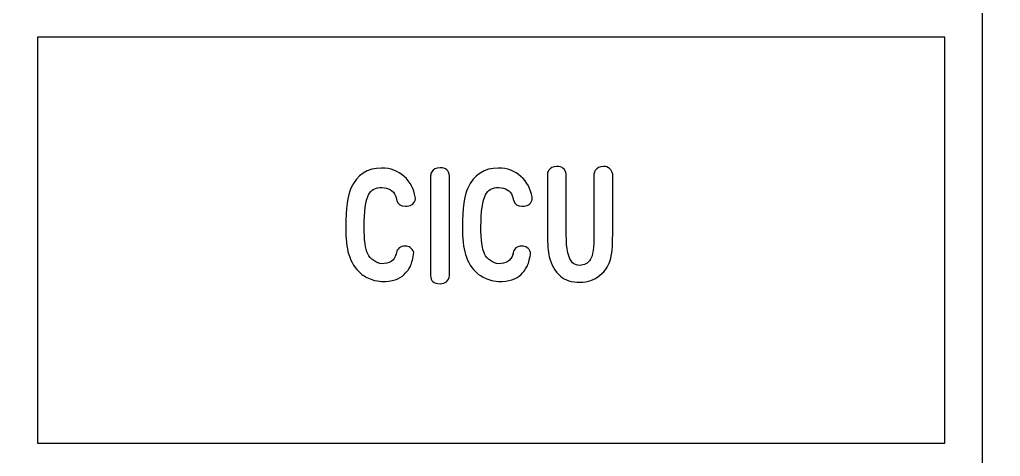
# Model space of a CAD drawing. Extents: x -224 to 225, y -79 to 79.
# Drawn here: x 177.49 to 203.49, y -0.09 to 11.48 of the extents above; entities that cross this region are included whole.
import ezdxf

# ---------------------------------------------------------------- set-up
doc = ezdxf.new("R2010")
doc.units = 0
doc.header["$MEASUREMENT"] = 0
doc.layers.add('PLAN_1', color=7, linetype='CONTINUOUS')

msp = doc.modelspace()

# ---------------------------------------------------------------- linework, layer by layer
at = {"layer": 'PLAN_1', "color": 250}
for points, knots in [([(223.9759, 78.3773), (223.9759, 78.3773), (80.9759, 78.3773), (80.9759, 78.3773), (80.9759, 78.3773), (80.4251, 78.3773), (79.9759, 77.9273), (79.9759, 77.3758), (79.9759, 77.3758), (79.9759, 77.3758), (79.9758, 71.3342), (79.9758, 71.3342), (79.9758, 71.3342), (79.9758, 70.7827), (80.4251, 70.3325), (80.9759, 70.3325), (80.9759, 70.3325), (80.9759, 70.3325), (84.7471, 70.3329), (84.7471, 70.3329), (84.7471, 70.3329), (84.7471, 70.3329), (84.7471, 70.3312), (84.7471, 70.3312), (84.7471, 70.3312), (84.7774, 70.3321), (84.8074, 70.3317), (84.8374, 70.3317), (84.8374, 70.3317), (88.2125, 70.3329), (90.9501, 67.5933), (90.9501, 64.2164), (90.9501, 64.2164), (90.9499, 60.8399), (88.2127, 58.101), (84.8374, 58.101), (84.8374, 58.101), (84.8072, 58.1014), (84.7774, 58.1018), (84.7474, 58.1024), (84.7474, 58.1024), (84.7474, 58.1024), (84.7471, 58.1014), (84.7471, 58.1014), (84.7471, 58.1014), (84.7471, 58.1014), (80.9759, 58.1014), (80.9759, 58.1014), (80.9759, 58.1014), (80.4251, 58.1014), (79.9759, 57.6514), (79.9759, 57.0999), (79.9759, 57.0999), (79.9759, 57.0999), (79.9758, -57.5), (79.9758, -57.5), (79.9758, -57.5), (79.9758, -58.0516), (80.4251, -58.5014), (80.9759, -58.5014), (80.9759, -58.5014), (80.9759, -58.5014), (84.7471, -58.5013), (84.7471, -58.5013), (84.7471, -58.5013), (84.7471, -58.5013), (84.7471, -58.502), (84.7471, -58.502), (84.7471, -58.502), (84.7774, -58.5013), (84.8074, -58.5014), (84.8374, -58.5014), (84.8374, -58.5014), (88.2125, -58.5013), (90.9501, -61.2399), (90.9501, -64.6167), (90.9501, -64.6167), (90.9499, -67.9901), (88.2177, -70.7272), (84.8467, -70.7321), (84.8467, -70.7321), (84.8397, -70.7321), (84.8338, -70.732), (84.8269, -70.7319), (84.8269, -70.7319), (84.8002, -70.7315), (84.7739, -70.7314), (84.7474, -70.7309), (84.7474, -70.7309), (84.7474, -70.7309), (84.7471, -70.7314), (84.7471, -70.7314), (84.7471, -70.7314), (84.7471, -70.7314), (80.9759, -70.7314), (80.9759, -70.7314), (80.9759, -70.7314), (80.4251, -70.7314), (79.9759, -71.181), (79.9759, -71.7325), (79.9759, -71.7325), (79.9759, -71.7325), (79.9758, -77.6209), (79.9758, -77.6209), (79.9758, -77.6209), (79.9758, -77.9033), (80.0791, -78.1466), (80.2822, -78.3424), (80.2822, -78.3424), (80.4854, -78.5379), (80.7318, -78.6325), (81.0136, -78.6218), (81.0136, -78.6218), (81.0136, -78.6218), (224.0136, -78.5346), (224.0136, -78.5346), (224.0136, -78.5346), (224.5508, -78.5142), (224.9758, -78.0725), (224.9758, -77.5342), (224.9758, -77.5342), (224.9758, -77.5342), (224.9758, -71.7378), (224.9758, -71.7378), (224.9758, -71.7378), (224.9758, -71.1866), (224.5266, -70.7368), (223.9758, -70.7368), (223.9758, -70.7368), (223.9758, -70.7368), (220.4778, -70.7365), (220.4778, -70.7365), (220.4778, -70.7365), (220.4778, -70.7365), (220.4778, -70.735), (220.4778, -70.735), (220.4778, -70.735), (220.4481, -70.7357), (220.4179, -70.7368), (220.3879, -70.7368), (220.3879, -70.7368), (217.0127, -70.7365), (214.2753, -67.9983), (214.2753, -64.6215), (214.2753, -64.6215), (214.2753, -61.2481), (217.0057, -58.5128), (220.3752, -58.506), (220.3752, -58.506), (220.381, -58.5058), (220.3857, -58.506), (220.3914, -58.5058), (220.3914, -58.5058), (220.4203, -58.5054), (220.4492, -58.5066), (220.4779, -58.5072), (220.4779, -58.5072), (220.4779, -58.5072), (220.4778, -58.505), (220.4778, -58.505), (220.4778, -58.505), (220.4778, -58.505), (223.9759, -58.505), (223.9759, -58.505), (223.9759, -58.505), (224.5267, -58.505), (224.9758, -58.0556), (224.9758, -57.5041), (224.9758, -57.5041), (224.9758, -57.5041), (224.9758, 57.096), (224.9758, 57.096), (224.9758, 57.096), (224.9758, 57.6478), (224.5266, 58.0971), (223.9758, 58.0971), (223.9758, 58.0971), (223.9758, 58.0971), (220.4778, 58.0973), (220.4778, 58.0973), (220.4778, 58.0973), (220.4778, 58.0973), (220.4778, 58.099), (220.4778, 58.099), (220.4778, 58.099), (220.4481, 58.0981), (220.4179, 58.0971), (220.3879, 58.0971), (220.3879, 58.0971), (217.0127, 58.0973), (214.2753, 60.8356), (214.2753, 64.2126), (214.2753, 64.2126), (214.2753, 67.5856), (217.0053, 70.3207), (220.3743, 70.3279), (220.3743, 70.3279), (220.3808, 70.3282), (220.386, 70.3279), (220.3923, 70.328), (220.3923, 70.328), (220.4209, 70.3288), (220.4495, 70.3274), (220.4779, 70.3268), (220.4779, 70.3268), (220.4779, 70.3268), (220.4778, 70.3291), (220.4778, 70.3291), (220.4778, 70.3291), (220.4778, 70.3291), (223.9759, 70.3291), (223.9759, 70.3291), (223.9759, 70.3291), (224.5267, 70.3291), (224.9758, 70.7785), (224.9758, 71.3299), (224.9758, 71.3299), (224.9758, 71.3299), (224.9758, 77.3759), (224.9758, 77.3759), (224.9758, 77.3759), (224.9758, 77.9276), (224.5265, 78.377), (223.9759, 78.3773)], [0, 0, 0, 0, 0.0175439, 0.0175439, 0.0175439, 0.0175439, 0.0350877, 0.0350877, 0.0350877, 0.0350877, 0.0526316, 0.0526316, 0.0526316, 0.0526316, 0.0701754, 0.0701754, 0.0701754, 0.0701754, 0.0877193, 0.0877193, 0.0877193, 0.0877193, 0.1052632, 0.1052632, 0.1052632, 0.1052632, 0.122807, 0.122807, 0.122807, 0.122807, 0.1403509, 0.1403509, 0.1403509, 0.1403509, 0.1578947, 0.1578947, 0.1578947, 0.1578947, 0.1754386, 0.1754386, 0.1754386, 0.1754386, 0.1929825, 0.1929825, 0.1929825, 0.1929825, 0.2105263, 0.2105263, 0.2105263, 0.2105263, 0.2280702, 0.2280702, 0.2280702, 0.2280702, 0.245614, 0.245614, 0.245614, 0.245614, 0.2631579, 0.2631579, 0.2631579, 0.2631579, 0.2807018, 0.2807018, 0.2807018, 0.2807018, 0.2982456, 0.2982456, 0.2982456, 0.2982456, 0.3157895, 0.3157895, 0.3157895, 0.3157895, 0.3333333, 0.3333333, 0.3333333, 0.3333333, 0.3508772, 0.3508772, 0.3508772, 0.3508772, 0.3684211, 0.3684211, 0.3684211, 0.3684211, 0.3859649, 0.3859649, 0.3859649, 0.3859649, 0.4035088, 0.4035088, 0.4035088, 0.4035088, 0.4210526, 0.4210526, 0.4210526, 0.4210526, 0.4385965, 0.4385965, 0.4385965, 0.4385965, 0.4561404, 0.4561404, 0.4561404, 0.4561404, 0.4736842, 0.4736842, 0.4736842, 0.4736842, 0.4912281, 0.4912281, 0.4912281, 0.4912281, 0.5087719, 0.5087719, 0.5087719, 0.5087719, 0.5263158, 0.5263158, 0.5263158, 0.5263158, 0.5438596, 0.5438596, 0.5438596, 0.5438596, 0.5614035, 0.5614035, 0.5614035, 0.5614035, 0.5789474, 0.5789474, 0.5789474, 0.5789474, 0.5964912, 0.5964912, 0.5964912, 0.5964912, 0.6140351, 0.6140351, 0.6140351, 0.6140351, 0.6315789, 0.6315789, 0.6315789, 0.6315789, 0.6491228, 0.6491228, 0.6491228, 0.6491228, 0.6666667, 0.6666667, 0.6666667, 0.6666667, 0.6842105, 0.6842105, 0.6842105, 0.6842105, 0.7017544, 0.7017544, 0.7017544, 0.7017544, 0.7192982, 0.7192982, 0.7192982, 0.7192982, 0.7368421, 0.7368421, 0.7368421, 0.7368421, 0.754386, 0.754386, 0.754386, 0.754386, 0.7719298, 0.7719298, 0.7719298, 0.7719298, 0.7894737, 0.7894737, 0.7894737, 0.7894737, 0.8070175, 0.8070175, 0.8070175, 0.8070175, 0.8245614, 0.8245614, 0.8245614, 0.8245614, 0.8421053, 0.8421053, 0.8421053, 0.8421053, 0.8596491, 0.8596491, 0.8596491, 0.8596491, 0.877193, 0.877193, 0.877193, 0.877193, 0.8947368, 0.8947368, 0.8947368, 0.8947368, 0.9122807, 0.9122807, 0.9122807, 0.9122807, 0.9298246, 0.9298246, 0.9298246, 0.9298246, 0.9473684, 0.9473684, 0.9473684, 0.9473684, 0.9649123, 0.9649123, 0.9649123, 0.9649123, 1, 1, 1, 1]), ([(101.9357, 69.1187), (101.9357, 69.1187), (203.0161, 69.1187), (203.0161, 69.1187), (203.0161, 69.1187), (203.0161, 69.1187), (203.0161, -69.3472), (203.0161, -69.3472), (203.0161, -69.3472), (203.0161, -69.3472), (101.9357, -69.3472), (101.9357, -69.3472), (101.9357, -69.3472), (101.9357, -69.3472), (101.9357, 69.1187), (101.9357, 69.1187)], [0, 0, 0, 0, 0.2, 0.2, 0.2, 0.2, 0.4, 0.4, 0.4, 0.4, 0.6, 0.6, 0.6, 0.6, 1, 1, 1, 1]), ([(177.956, 11.0128), (177.956, 11.0128), (202.015, 11.0128), (202.015, 11.0128), (202.015, 11.0128), (202.015, 11.0128), (202.015, 0.2584), (202.015, 0.2584), (202.015, 0.2584), (202.015, 0.2584), (177.956, 0.2584), (177.956, 0.2584), (177.956, 0.2584), (177.956, 0.2584), (177.956, 11.0128), (177.956, 11.0128)], [0, 0, 0, 0, 0.2, 0.2, 0.2, 0.2, 0.4, 0.4, 0.4, 0.4, 0.6, 0.6, 0.6, 0.6, 1, 1, 1, 1])]:
    msp.add_open_spline(points, degree=3, knots=knots, dxfattribs=at)
at = {"layer": 'PLAN_1', "color": 7}
for points, knots in [([(187.684, 4.7305), (187.5594, 4.6064), (187.3604, 4.5441), (187.0857, 4.5441), (187.0857, 4.5441), (187.0127, 4.5441), (186.9262, 4.5614), (186.827, 4.5963), (186.827, 4.5963), (186.7006, 4.6407), (186.602, 4.6936), (186.5327, 4.7545), (186.5327, 4.7545), (186.3803, 4.8862), (186.2733, 5.0539), (186.2123, 5.2575), (186.2123, 5.2575), (186.1565, 5.4399), (186.1297, 5.6845), (186.1322, 5.991), (186.1322, 5.991), (186.1336, 6.4792), (186.1799, 6.8212), (186.2721, 7.0169), (186.2721, 7.0169), (186.4363, 7.3699), (186.7062, 7.5459), (187.0838, 7.5459), (187.0838, 7.5459), (187.3209, 7.546), (187.5205, 7.4721), (187.682, 7.324), (187.682, 7.324), (187.8442, 7.1728), (187.9426, 6.9915), (187.9757, 6.7805), (187.9757, 6.7805), (187.9835, 6.7399), (187.9814, 6.7075), (187.9706, 6.6839), (187.9706, 6.6839), (187.9333, 6.5848), (187.8486, 6.5352), (187.717, 6.5352), (187.717, 6.5352), (187.5918, 6.5352), (187.5161, 6.5829), (187.49, 6.6781), (187.49, 6.6781), (187.4741, 6.7476), (187.4614, 6.7913), (187.4525, 6.8104), (187.4525, 6.8104), (187.3909, 6.9528), (187.2707, 7.0265), (187.0934, 7.0316), (187.0934, 7.0316), (186.927, 7.0368), (186.8086, 6.9706), (186.738, 6.8346), (186.738, 6.8346), (186.6599, 6.6815), (186.6204, 6.4004), (186.6204, 5.991), (186.6204, 5.991), (186.6204, 5.6383), (186.6522, 5.3985), (186.7151, 5.272), (186.7151, 5.272), (186.7464, 5.2091), (186.7997, 5.1499), (186.8753, 5.0954), (186.8753, 5.0954), (186.951, 5.0408), (187.0203, 5.0133), (187.0819, 5.0133), (187.0819, 5.0133), (187.2886, 5.0133), (187.4169, 5.0972), (187.4678, 5.2651), (187.4678, 5.2651), (187.4679, 5.2651), (187.4691, 5.2624), (187.4716, 5.2575), (187.4716, 5.2575), (187.4729, 5.2613), (187.4754, 5.2778), (187.4786, 5.3077), (187.4786, 5.3077), (187.4812, 5.3547), (187.5047, 5.396), (187.5498, 5.4304), (187.5498, 5.4304), (187.5943, 5.4653), (187.6451, 5.4825), (187.7023, 5.4825), (187.7023, 5.4825), (187.8093, 5.4825), (187.888, 5.4258), (187.9388, 5.3114), (187.9388, 5.3114), (187.9178, 5.1565), (187.8886, 5.038), (187.8511, 4.9574), (187.8511, 4.9574), (187.8182, 4.8843), (187.7621, 4.8087), (187.684, 4.7305)], [0, 0, 0, 0, 0.0357143, 0.0357143, 0.0357143, 0.0357143, 0.0714286, 0.0714286, 0.0714286, 0.0714286, 0.1071429, 0.1071429, 0.1071429, 0.1071429, 0.1428571, 0.1428571, 0.1428571, 0.1428571, 0.1785714, 0.1785714, 0.1785714, 0.1785714, 0.2142857, 0.2142857, 0.2142857, 0.2142857, 0.25, 0.25, 0.25, 0.25, 0.2857143, 0.2857143, 0.2857143, 0.2857143, 0.3214286, 0.3214286, 0.3214286, 0.3214286, 0.3571429, 0.3571429, 0.3571429, 0.3571429, 0.3928571, 0.3928571, 0.3928571, 0.3928571, 0.4285714, 0.4285714, 0.4285714, 0.4285714, 0.4642857, 0.4642857, 0.4642857, 0.4642857, 0.5, 0.5, 0.5, 0.5, 0.5357143, 0.5357143, 0.5357143, 0.5357143, 0.5714286, 0.5714286, 0.5714286, 0.5714286, 0.6071429, 0.6071429, 0.6071429, 0.6071429, 0.6428571, 0.6428571, 0.6428571, 0.6428571, 0.6785714, 0.6785714, 0.6785714, 0.6785714, 0.7142857, 0.7142857, 0.7142857, 0.7142857, 0.75, 0.75, 0.75, 0.75, 0.7857143, 0.7857143, 0.7857143, 0.7857143, 0.8214286, 0.8214286, 0.8214286, 0.8214286, 0.8571429, 0.8571429, 0.8571429, 0.8571429, 0.8928571, 0.8928571, 0.8928571, 0.8928571, 0.9285714, 0.9285714, 0.9285714, 0.9285714, 1, 1, 1, 1]), ([(188.3839, 4.7006), (188.3839, 4.7006), (188.3839, 7.3374), (188.3839, 7.3374), (188.3839, 7.3374), (188.3851, 7.3802), (188.3946, 7.4155), (188.4117, 7.4455), (188.4117, 7.4455), (188.4512, 7.5175), (188.5255, 7.5542), (188.633, 7.5555), (188.633, 7.5555), (188.7862, 7.5568), (188.8682, 7.4842), (188.8809, 7.3373), (188.8809, 7.3373), (188.8809, 7.3373), (188.881, 4.7006), (188.881, 4.7006), (188.881, 4.7006), (188.8638, 4.5524), (188.7811, 4.4806), (188.633, 4.4845), (188.633, 4.4845), (188.4645, 4.4882), (188.3812, 4.5601), (188.3839, 4.7006)], [0, 0, 0, 0, 0.125, 0.125, 0.125, 0.125, 0.25, 0.25, 0.25, 0.25, 0.375, 0.375, 0.375, 0.375, 0.5, 0.5, 0.5, 0.5, 0.625, 0.625, 0.625, 0.625, 0.75, 0.75, 0.75, 0.75, 1, 1, 1, 1]), ([(190.7816, 4.7305), (190.657, 4.6064), (190.458, 4.5441), (190.1833, 4.5441), (190.1833, 4.5441), (190.1103, 4.5441), (190.0238, 4.5614), (189.9246, 4.5963), (189.9246, 4.5963), (189.7982, 4.6407), (189.6996, 4.6936), (189.6303, 4.7545), (189.6303, 4.7545), (189.4777, 4.8862), (189.3709, 5.0539), (189.3099, 5.2575), (189.3099, 5.2575), (189.2541, 5.4399), (189.2273, 5.6845), (189.2298, 5.991), (189.2298, 5.991), (189.2313, 6.4792), (189.2775, 6.8212), (189.3697, 7.0169), (189.3697, 7.0169), (189.5339, 7.3699), (189.8038, 7.5459), (190.1814, 7.5459), (190.1814, 7.5459), (190.4185, 7.546), (190.6181, 7.4721), (190.7796, 7.324), (190.7796, 7.324), (190.9418, 7.1728), (191.0402, 6.9915), (191.0733, 6.7805), (191.0733, 6.7805), (191.0809, 6.7399), (191.079, 6.7075), (191.0682, 6.6839), (191.0682, 6.6839), (191.0309, 6.5848), (190.9462, 6.5352), (190.8146, 6.5352), (190.8146, 6.5352), (190.6894, 6.5352), (190.6137, 6.5829), (190.5876, 6.6781), (190.5876, 6.6781), (190.5717, 6.7476), (190.559, 6.7913), (190.5501, 6.8104), (190.5501, 6.8104), (190.4886, 6.9528), (190.3683, 7.0265), (190.191, 7.0316), (190.191, 7.0316), (190.0244, 7.0368), (189.9062, 6.9706), (189.8356, 6.8346), (189.8356, 6.8346), (189.7575, 6.6815), (189.718, 6.4004), (189.718, 5.991), (189.718, 5.991), (189.718, 5.6383), (189.7498, 5.3985), (189.8127, 5.272), (189.8127, 5.272), (189.844, 5.2091), (189.8973, 5.1499), (189.9729, 5.0954), (189.9729, 5.0954), (190.0486, 5.0408), (190.1179, 5.0133), (190.1795, 5.0133), (190.1795, 5.0133), (190.3862, 5.0133), (190.5145, 5.0972), (190.5654, 5.2651), (190.5654, 5.2651), (190.5656, 5.2651), (190.5667, 5.2624), (190.5692, 5.2575), (190.5692, 5.2575), (190.5705, 5.2613), (190.573, 5.2778), (190.5762, 5.3077), (190.5762, 5.3077), (190.5788, 5.3547), (190.6023, 5.396), (190.6474, 5.4304), (190.6474, 5.4304), (190.692, 5.4653), (190.7427, 5.4825), (190.7999, 5.4825), (190.7999, 5.4825), (190.9069, 5.4825), (190.9856, 5.4258), (191.0364, 5.3114), (191.0364, 5.3114), (191.0154, 5.1565), (190.9862, 5.038), (190.9487, 4.9574), (190.9487, 4.9574), (190.9156, 4.8843), (190.8597, 4.8087), (190.7816, 4.7305)], [0, 0, 0, 0, 0.0357143, 0.0357143, 0.0357143, 0.0357143, 0.0714286, 0.0714286, 0.0714286, 0.0714286, 0.1071429, 0.1071429, 0.1071429, 0.1071429, 0.1428571, 0.1428571, 0.1428571, 0.1428571, 0.1785714, 0.1785714, 0.1785714, 0.1785714, 0.2142857, 0.2142857, 0.2142857, 0.2142857, 0.25, 0.25, 0.25, 0.25, 0.2857143, 0.2857143, 0.2857143, 0.2857143, 0.3214286, 0.3214286, 0.3214286, 0.3214286, 0.3571429, 0.3571429, 0.3571429, 0.3571429, 0.3928571, 0.3928571, 0.3928571, 0.3928571, 0.4285714, 0.4285714, 0.4285714, 0.4285714, 0.4642857, 0.4642857, 0.4642857, 0.4642857, 0.5, 0.5, 0.5, 0.5, 0.5357143, 0.5357143, 0.5357143, 0.5357143, 0.5714286, 0.5714286, 0.5714286, 0.5714286, 0.6071429, 0.6071429, 0.6071429, 0.6071429, 0.6428571, 0.6428571, 0.6428571, 0.6428571, 0.6785714, 0.6785714, 0.6785714, 0.6785714, 0.7142857, 0.7142857, 0.7142857, 0.7142857, 0.75, 0.75, 0.75, 0.75, 0.7857143, 0.7857143, 0.7857143, 0.7857143, 0.8214286, 0.8214286, 0.8214286, 0.8214286, 0.8571429, 0.8571429, 0.8571429, 0.8571429, 0.8928571, 0.8928571, 0.8928571, 0.8928571, 0.9285714, 0.9285714, 0.9285714, 0.9285714, 1, 1, 1, 1]), ([(193.1431, 5.101), (193.1119, 5.0031), (193.0769, 4.9281), (193.0388, 4.8759), (193.0388, 4.8759), (193.0065, 4.8322), (192.9504, 4.7755), (192.871, 4.7063), (192.871, 4.7063), (192.7293, 4.5837), (192.5538, 4.522), (192.344, 4.522), (192.344, 4.522), (192.1203, 4.5221), (191.9473, 4.5772), (191.824, 4.6878), (191.824, 4.6878), (191.6778, 4.8195), (191.5793, 4.9885), (191.5297, 5.1964), (191.5297, 5.1964), (191.4974, 5.3312), (191.4814, 5.5283), (191.4814, 5.7862), (191.4814, 5.7862), (191.4814, 5.7862), (191.4815, 7.3826), (191.4815, 7.3826), (191.4815, 7.3826), (191.4853, 7.4219), (191.4953, 7.4563), (191.5131, 7.4848), (191.5131, 7.4848), (191.5565, 7.553), (191.6301, 7.5878), (191.7344, 7.589), (191.7344, 7.589), (191.8762, 7.5905), (191.9581, 7.5217), (191.9804, 7.3825), (191.9804, 7.3825), (191.9804, 7.3825), (191.9806, 5.7883), (191.9806, 5.7883), (191.9806, 5.7883), (191.9806, 5.3935), (192.035, 5.1443), (192.1444, 5.0412), (192.1444, 5.0412), (192.1927, 4.9956), (192.2569, 4.972), (192.3364, 4.9708), (192.3364, 4.9708), (192.4579, 4.9696), (192.5538, 5.0228), (192.623, 5.131), (192.623, 5.131), (192.6843, 5.2249), (192.7146, 5.4443), (192.7146, 5.7883), (192.7146, 5.7883), (192.7146, 5.7883), (192.7146, 7.3826), (192.7146, 7.3826), (192.7146, 7.3826), (192.7186, 7.4219), (192.7292, 7.4563), (192.7483, 7.4848), (192.7483, 7.4848), (192.7916, 7.553), (192.8659, 7.5878), (192.9714, 7.589), (192.9714, 7.589), (193.0337, 7.589), (193.0865, 7.5701), (193.131, 7.5313), (193.131, 7.5313), (193.175, 7.4933), (193.2015, 7.4436), (193.2117, 7.3825), (193.2117, 7.3825), (193.2117, 7.3825), (193.2117, 5.7862), (193.2117, 5.7862), (193.2117, 5.7862), (193.2117, 5.4762), (193.1888, 5.2478), (193.1431, 5.101)], [0, 0, 0, 0, 0.0434783, 0.0434783, 0.0434783, 0.0434783, 0.0869565, 0.0869565, 0.0869565, 0.0869565, 0.1304348, 0.1304348, 0.1304348, 0.1304348, 0.173913, 0.173913, 0.173913, 0.173913, 0.2173913, 0.2173913, 0.2173913, 0.2173913, 0.2608696, 0.2608696, 0.2608696, 0.2608696, 0.3043478, 0.3043478, 0.3043478, 0.3043478, 0.3478261, 0.3478261, 0.3478261, 0.3478261, 0.3913043, 0.3913043, 0.3913043, 0.3913043, 0.4347826, 0.4347826, 0.4347826, 0.4347826, 0.4782609, 0.4782609, 0.4782609, 0.4782609, 0.5217391, 0.5217391, 0.5217391, 0.5217391, 0.5652174, 0.5652174, 0.5652174, 0.5652174, 0.6086957, 0.6086957, 0.6086957, 0.6086957, 0.6521739, 0.6521739, 0.6521739, 0.6521739, 0.6956522, 0.6956522, 0.6956522, 0.6956522, 0.7391304, 0.7391304, 0.7391304, 0.7391304, 0.7826087, 0.7826087, 0.7826087, 0.7826087, 0.826087, 0.826087, 0.826087, 0.826087, 0.8695652, 0.8695652, 0.8695652, 0.8695652, 0.9130435, 0.9130435, 0.9130435, 0.9130435, 1, 1, 1, 1])]:
    msp.add_open_spline(points, degree=3, knots=knots, dxfattribs=at)

doc.saveas('drawing.dxf')
